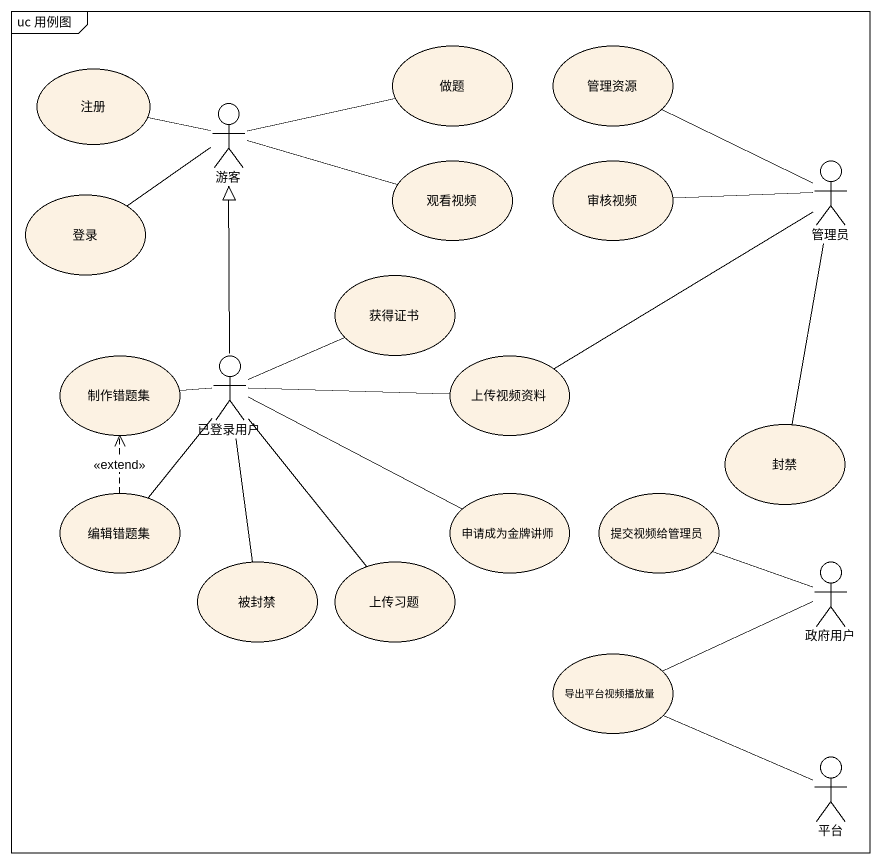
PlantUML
@startuml
mainframe uc 用例图
usecase 做题
usecase 管理资源
usecase 注册
actor 游客
usecase 登录
usecase 观看视频
usecase 审核视频
actor 管理员
usecase 获得证书
usecase 制作错题集
actor 已登录用户
usecase 上传视频资料
usecase 封禁
usecase 编辑错题集
usecase 申请成为金牌讲师
usecase 提交视频给管理员
usecase 被封禁
usecase 上传习题
actor 政府用户
usecase 导出平台视频播放量
actor 平台
游客 -right- 做题
游客 -left- 注册
游客 -left- 登录
游客 -right- 观看视频
管理员 -left- 管理资源
管理员 -left- 审核视频
管理员 -left- 上传视频资料
管理员 -- 封禁
已登录用户 -up-|> 游客
已登录用户 -up- 获得证书
已登录用户 -left- 制作错题集
已登录用户 -right- 上传视频资料
已登录用户 -- 编辑错题集
已登录用户 -right- 申请成为金牌讲师
已登录用户 -- 被封禁
已登录用户 -- 上传习题
编辑错题集 .up.> 制作错题集 : <<extend>>
政府用户 -left- 提交视频给管理员
政府用户 -left- 导出平台视频播放量
平台 -left- 导出平台视频播放量
@enduml
